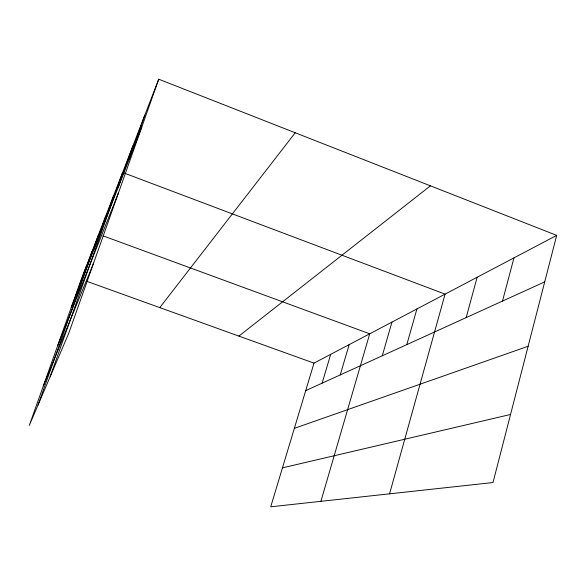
<?xml version="1.0" encoding="UTF-8"?>
<svg xmlns="http://www.w3.org/2000/svg" width="586" height="586" viewBox="0 0 586 586"><rect width="100%" height="100%" fill="white"/><g stroke="black" fill="none" stroke-linecap="round" stroke-linejoin="round"><path stroke-width="0.88" d="M556.7 235.382L493.009 482.542L270.725 506.802L313.993 363.13L556.7 235.382L158.733 79.198L81.249 279.324L29.3 425.429L68.752 333.266L158.733 79.198M502.502 301.072L513.973 257.869M466.163 317.612L477.151 277.251M389.573 493.83L445.082 294.128L122.621 172.474L50.125 376.776M406.816 344.619L416.91 308.954M382.277 355.783L391.961 322.088M320.901 501.33L369.715 333.8L102.975 235.828M340.239 374.915L349.175 344.605M322.102 383.171L330.702 354.332M38.017 405.058L98.697 234.254M93.526 250.464L105.722 216.117M100.719 232.063L113.633 195.68M118.269 187.168L132.905 145.899M129.132 159.392L144.808 115.156M76.034 295.183L86.457 265.861M81.286 281.771L92.244 250.925M71.309 307.269L141.856 126.854M57.677 345.623L118.438 192.977M43.393 385.793L93.592 263.129M159.773 307.599L295.234 132.766M238.89 336.086L430.439 185.828M305.709 390.628L544.724 281.859M294.348 428.359L528.125 346.26M282.452 467.855L510.553 414.47M87.255 281.492L313.993 363.13"/></g></svg>
